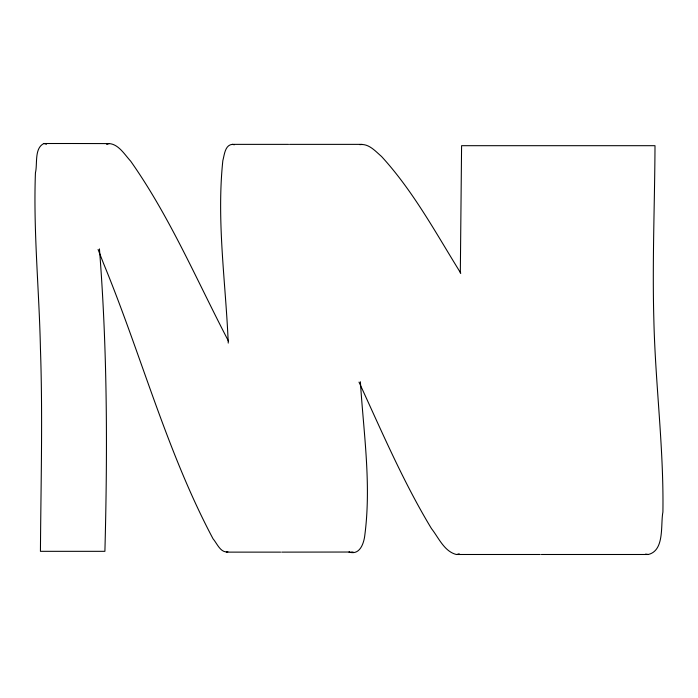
<?xml version="1.0" encoding="UTF-8"?>
<svg xmlns="http://www.w3.org/2000/svg" width="698" height="698" viewBox="0 0 698 698"><rect width="100%" height="100%" fill="white"/><g stroke="black" fill="none" stroke-linecap="round" stroke-linejoin="round"><path stroke-width="1.05" d="M460.322 273.031L461.587 145.69L655.003 145.69C654.733 203.676 652.237 261.663 653.851 319.64C655.291 383.848 663.85 447.811 662.908 512.07C660.43 524.66 664.897 550.495 648.294 554.491L541.369 554.491M459.179 553.741L457.33 554.421M106.637 144.285L108.574 143.596L106.829 143.596C117.77 142.584 124.227 154.214 130.622 161.098C170.076 217.104 196.958 280.771 228.543 341.243M227.897 551.769C220.612 553.235 216.921 543.192 213.073 538.847C166.63 451.458 141.162 354.549 103.513 263.416L98.086 249.483M359.767 144.661C368.684 143.23 375.489 151.309 381.527 156.474C413.434 191.296 436.006 233.341 460.793 273.215M71.658 143.509L43.939 143.509C34.062 148.177 37.631 163.995 35.432 172.799C33.26 231.396 39.201 289.949 40.432 348.503C42.779 416.095 40.903 483.723 40.432 551.324L104.901 551.324C107.562 450.472 107.379 349.532 99.43 248.889M456.431 554.491L457.426 554.421M288.588 144.364L232.26 144.364C224.869 145.071 224.39 155.174 222.837 160.619C216.441 221.301 225.742 282.446 228.246 343.084M350.972 552.048L353.118 552.031M72.226 143.509L109.429 143.596M289.522 144.364L362.218 144.364M226.361 552.127L280.587 552.127M281.695 552.127L349.829 552.031L348.948 552.048C359.051 555.242 363.143 545.234 364.531 537.277C371.685 485.703 363.623 433.371 360.386 381.78M540.261 554.491L456.335 554.491C444.198 551.411 438.597 537.652 431.486 528.613C403.261 481.925 381.815 431.556 358.999 382.111M43.939 143.509L46.478 144.268M645.589 554.107L648.294 554.491M232.26 144.364L234.354 144.765"/></g></svg>
